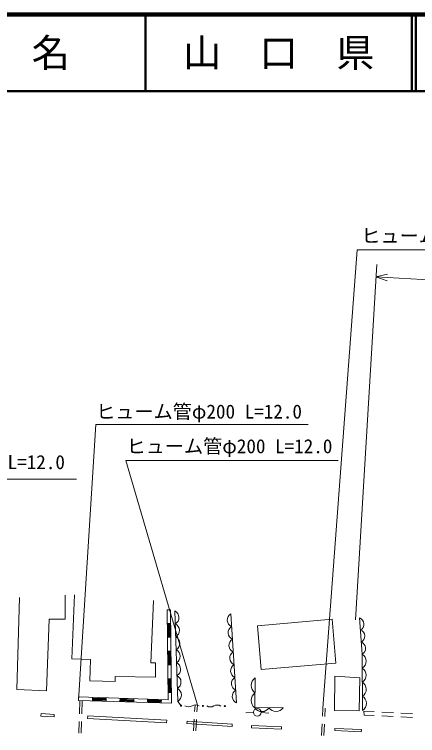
# Model space of a CAD drawing. Units: millimetres, scale not verified. Extents: x 40000 to 680000, y 20000 to 380000.
# Drawn here: x 315878 to 368500, y 285924 to 380000 of the extents above; entities that cross this region are included whole.
import ezdxf
from ezdxf.enums import TextEntityAlignment as Align

# ---------------------------------------------------------------- set-up
doc = ezdxf.new("R2010")
doc.units = ezdxf.units.MM
doc.header["$LTSCALE"] = 1000
for name, color, linetype, lineweight in [('M-BGD', 7, 'Continuous', 13), ('M-STR-HTXT', 7, 'Continuous', 13), ('M-TTL', 2, 'Continuous', 140), ('M-TTL-LINE', 7, 'Continuous', 50)]:
    doc.layers.add(name, color=color, linetype=linetype, lineweight=lineweight)
doc.layers.add('M-TTL-TXT', color=7, linetype='Continuous')
doc.styles.add('ＭＳ ゴシック', font='')
doc.styles.get('ＭＳ ゴシック').set_extended_font_data('MS Gothic')

msp = doc.modelspace()

# ---------------------------------------------------------------- linework, layer by layer
at = {"layer": 'M-BGD'}
for p, q in [((336271, 302341), (335821, 302336)), ((335821, 302336), (335936, 290606)), ((336271, 302341), (336390, 290142)), ((344108, 301805), (344870, 290189)), ((336289, 300541), (335839, 300536)), ((335929, 300537), (335946, 298737)), ((336019, 300538), (336036, 298738)), ((336109, 300539), (336126, 298739)), ((336199, 300540), (336216, 298740)), ((335856, 298737), (336306, 298741)), ((336324, 296941), (335874, 296937)), ((335964, 296938), (335981, 295138)), ((336054, 296938), (336071, 295138)), ((336144, 296939), (336161, 295139)), ((336234, 296940), (336251, 295140)), ((335891, 295137), (336341, 295141)), ((336359, 293341), (335909, 293337)), ((335999, 293338), (336017, 291538)), ((336089, 293339), (336107, 291539)), ((336179, 293339), (336197, 291540)), ((336269, 293340), (336287, 291540)), ((324227, 290518), (324241, 290967)), ((335936, 290606), (324241, 290967)), ((326071, 290911), (326057, 290461)), ((327865, 290675), (326066, 290731)), ((327868, 290765), (326069, 290821)), ((327857, 290405), (327870, 290855)), ((329670, 290800), (329656, 290350)), ((331466, 290654), (329667, 290710)), ((331455, 290294), (331469, 290744)), ((335927, 291537), (336377, 291541)), ((336390, 290142), (324227, 290518)), ((324362, 288759), (324419, 290512)), ((324676, 288749), (324734, 290502)), ((327859, 290495), (326060, 290551)), ((327862, 290585), (326063, 290641)), ((331458, 290384), (329658, 290440)), ((331460, 290474), (329661, 290530)), ((331463, 290564), (329664, 290620)), ((333268, 290688), (333254, 290239)), ((335056, 290273), (333257, 290329)), ((335059, 290363), (333260, 290419)), ((335061, 290453), (333262, 290508)), ((335064, 290543), (333265, 290598)), ((335053, 290183), (335067, 290633)), ((339449, 289905), (339402, 289044)), ((339753, 289888), (339706, 289027)), ((347067, 288941), (346068, 288906)), ((348066, 288924), (349063, 288856)), ((356122, 289513), (356072, 288441)), ((356432, 289493), (356382, 288421)), ((361503, 289116), (362838, 289046)), ((361513, 288607), (361503, 289116)), ((363837, 288993), (365335, 288915)), ((366333, 288862), (367831, 288783)), ((339347, 288045), (339265, 286547)), ((339651, 288029), (339569, 286531)), ((362835, 288537), (361513, 288607)), ((365332, 288403), (363834, 288483)), ((367828, 288270), (366330, 288350)), ((324281, 286260), (324329, 287759)), ((324595, 286250), (324644, 287749)), ((356026, 287442), (355956, 285943)), ((356336, 287422), (356266, 285924))]:
    msp.add_line(p, q, dxfattribs=at)
for points in [[(322522, 304222), (322522, 301089), (320405, 301089), (320066, 291776), (316172, 291945), (316528, 303944)], [(323707, 304306), (323368, 295924), (325824, 295840), (325739, 293046), (329041, 292961), (329041, 293638), (334290, 293554), (334290, 295416), (333698, 295416), (334036, 303544)], [(337630, 289815), (337199, 290375), (336833, 302183)], [(361316, 289213), (361272, 296549), (360938, 301266)], [(347287, 293447), (347264, 289542), (350948, 289565)]]:
    msp.add_lwpolyline(points, dxfattribs=at)
for points in [[(348099, 294527), (357845, 295389), (357338, 301113), (347592, 300250)], [(360973, 293441), (360892, 289134), (357669, 289181), (357700, 293655)], [(319363, 288783), (321074, 288688), (321056, 288366), (319345, 288461)], [(325429, 288149), (335749, 287607), (335767, 287955), (325448, 288498)], [(338403, 287492), (344283, 287110), (344302, 287411), (338423, 287793)], [(346824, 286925), (350744, 286771), (350756, 287075), (346836, 287229)], [(357681, 286567), (361153, 286410), (361166, 286698), (357693, 286854)]]:
    msp.add_lwpolyline(points, close=True, dxfattribs=at)
for centre, radius in [((337630, 289815), 75), ((340484, 289794), 75), ((343338, 289772), 75), ((347567, 288959), 500)]:
    msp.add_circle(centre, radius, dxfattribs=at)
for centre, radius, start, end in [((336397, 301325), 962, 300.47728, 63.0712), ((344603, 301005), 942, 121.71867, 245.78831), ((360623, 300454), 871, 299.27499, 68.82916), ((336450, 299638), 962, 300.47728, 63.0712), ((344711, 299345), 942, 121.71867, 245.78831), ((360735, 298881), 871, 299.27499, 68.82916), ((336502, 297952), 962, 300.47728, 63.0712), ((344820, 297685), 942, 121.71867, 245.78831), ((360846, 297309), 871, 299.27499, 68.82916), ((336554, 296265), 962, 300.47728, 63.0712), ((344929, 296026), 942, 121.71867, 245.78831), ((360687, 295628), 1091, 303.14043, 57.55006), ((336606, 294578), 962, 300.47728, 63.0712), ((345038, 294366), 942, 121.71867, 245.78831), ((360698, 293795), 1091, 303.14043, 57.55006), ((336659, 292891), 962, 300.47728, 63.0712), ((345147, 292707), 942, 121.71867, 245.78831), ((347985, 292466), 1203, 125.4232, 233.89268), ((360709, 291961), 1091, 303.14043, 57.55006), ((336711, 291204), 962, 300.47728, 63.0712), ((345256, 291047), 942, 121.71867, 245.78831), ((347973, 290514), 1203, 125.4232, 233.89268), ((360720, 290127), 1091, 303.14043, 57.55006), ((338600, 290605), 922, 239.37625, 299.74612), ((339515, 289004), 922, 59.37625, 119.74612), ((341454, 290583), 922, 239.37625, 299.74612), ((342369, 288982), 922, 59.37625, 119.74612), ((348181, 290146), 1098, 213.36768, 327.35757), ((350023, 290157), 1098, 213.36768, 327.35757)]:
    msp.add_arc(centre, radius, start, end, dxfattribs=at)
at = {"layer": 'M-STR-HTXT'}
for p, q in [((363163, 347379), (360383, 301019)), ((363066, 345758), (364588, 346126)), ((363066, 345758), (535966, 336384)), ((363066, 345758), (364539, 345227))]:
    msp.add_line(p, q, dxfattribs=at)
for points in [[(356122, 289513), (360610, 349281), (388326, 349281)], [(324227, 290518), (326503, 326505), (354219, 326505)], [(339753, 289888), (330409, 321787), (358125, 321787)], [(307760, 291608), (296283, 319388), (323999, 319388)]]:
    msp.add_lwpolyline(points, dxfattribs=at)
at = {"layer": 'M-TTL'}
msp.add_line((680000, 380000), (40000, 380000), dxfattribs=at)
at = {"layer": 'M-TTL-LINE'}
for p, q in [((333000, 380000), (333000, 370000)), ((367750, 380000), (367750, 370000)), ((368250, 380000), (368250, 370000)), ((40000, 370000), (680000, 370000))]:
    msp.add_line(p, q, dxfattribs=at)

# ---------------------------------------------------------------- texts
at = {"layer": 'M-STR-HTXT', "style": 'ＭＳ ゴシック'}
for p in [(374579, 351135), (339975, 328192), (343945, 323670), (309038, 321597)]:
    msp.add_text('ヒューム管φ200 L=12.0', height=1833, dxfattribs=at).set_placement(p, align=Align.MIDDLE_CENTER)
at = {"layer": 'M-TTL-TXT', "style": 'ＭＳ ゴシック'}
for s, p in [('県\u3000名', (315625, 375000)), ('山\u3000口\u3000県', (350375, 375000))]:
    msp.add_text(s, height=3666, dxfattribs=at).set_placement(p, align=Align.MIDDLE_CENTER)

doc.saveas('drawing.dxf')
